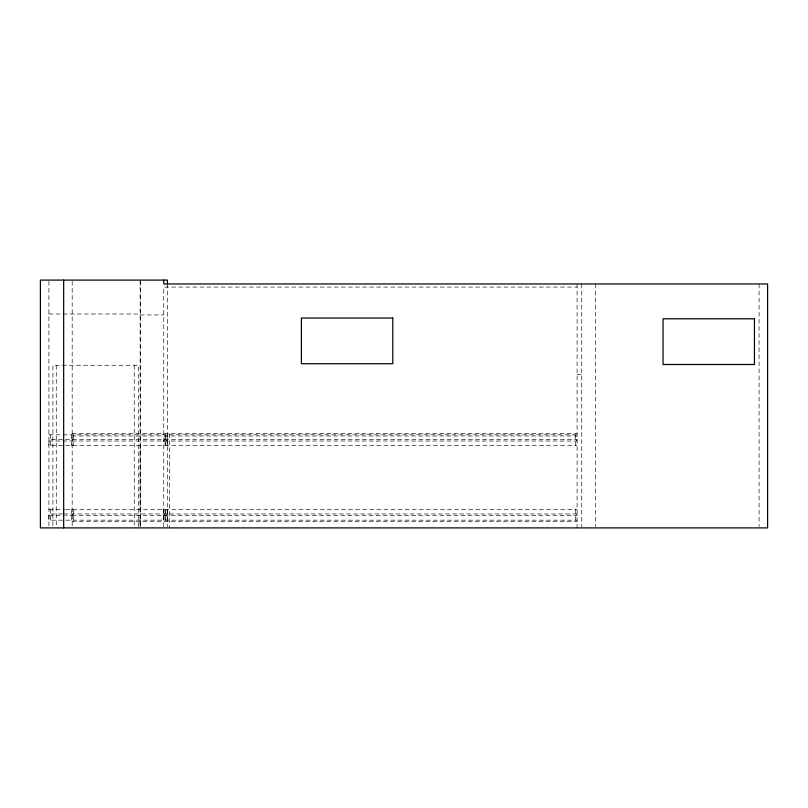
<?xml version="1.0" encoding="UTF-8"?>
<svg xmlns="http://www.w3.org/2000/svg" width="808" height="808" viewBox="0 0 808 808"><rect width="100%" height="100%" fill="white"/><g stroke="black" fill="none" stroke-linecap="round" stroke-linejoin="round"><path stroke-width="0.61" stroke-dasharray="4.04 3.03" d="M50.45 509.323L50.45 513.969L48.914 515.514L48.914 520.17L64.913 520.17M50.45 434.815L50.45 439.461L48.914 441.017L48.914 445.663L577.094 445.663M50.45 520.17L50.45 513.969L62.499 513.969M50.45 445.663L50.45 439.461L577.094 439.461M140.137 526.654L140.137 445.663M163.761 526.654L163.761 287.062L577.094 287.062M167.65 520.17L167.65 509.323M73.175 439.461L71.609 441.017L48.914 441.017M73.346 513.969L71.781 515.514L65.761 515.514M165.862 441.027L167.65 439.461M165.862 515.534L167.65 513.969M48.914 314.009L140.137 314.009M140.137 314.938L163.761 314.938M577.094 374.569L581.74 374.569M72.185 433.654L577.094 433.654M48.914 434.815L577.094 434.815M72.185 435.977L577.094 435.977M72.185 441.017L577.094 441.017L575.548 439.461M48.914 509.323L64.913 509.323M65.761 509.323L577.094 509.323M63.711 513.969L577.094 513.969M48.914 515.514L64.559 515.514M72.185 515.514L577.094 515.514L575.548 513.969M65.761 520.17L577.094 520.17M72.185 521.715L577.094 521.715M759.086 283.962L759.086 526.644M595.678 283.962L595.678 526.644M581.74 283.962L581.74 526.644M577.094 283.962L577.094 527.907M575.548 434.815L575.548 445.663M575.548 509.323L575.548 520.17M169.377 433.654L169.377 527.907M167.65 434.815L167.65 445.663M167.438 283.962L167.438 526.654M165.862 434.815L165.872 445.663M165.862 509.323L165.872 520.17M165.095 434.815L165.095 445.663M165.095 509.323L165.095 520.17M163.761 509.323L163.761 520.17M140.562 281.346L140.562 526.644M140.137 280.093L140.137 526.644M138.309 526.654L138.309 365.277L52.904 365.277L52.904 526.644M134.239 365.277L134.239 527.897M73.346 509.323L73.346 520.17M73.175 434.815L73.175 445.663M72.185 281.346L72.185 527.907M71.781 509.323L71.781 520.17M71.609 434.815L71.609 445.663M56.267 365.277L56.267 526.654M48.914 281.346L48.914 526.654M165.095 439.461L163.761 441.017L165.095 439.461M165.095 513.969L163.761 515.514L165.095 513.969"/><path stroke-width="1.21" d="M167.438 283.962L167.438 280.093L40.4 280.093L40.4 527.897L767.6 527.897L767.6 283.962L163.761 283.962L163.761 280.093M63.67 280.093L63.67 527.897M392.789 318.039L301.404 318.039L301.404 363.731L392.789 363.731L392.789 318.039M754.44 318.806L663.055 318.806L663.055 364.499L754.44 364.499L754.44 318.806"/></g></svg>
